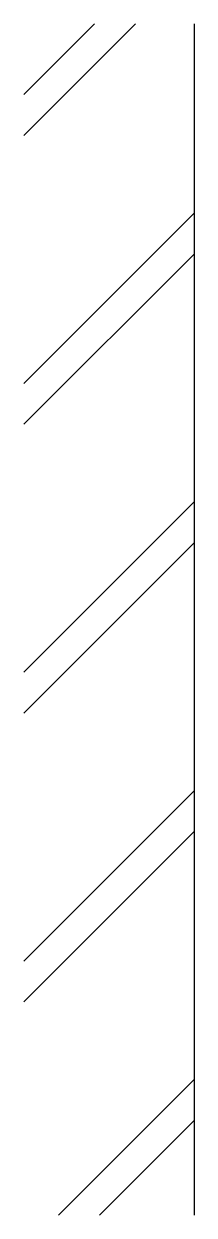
# Model space of a CAD drawing. Header units: metres. Extents: x -0.5 to 0, y 0 to 3.5.
import ezdxf

# ---------------------------------------------------------------- set-up
doc = ezdxf.new("R2010")
doc.units = ezdxf.units.M
doc.header["$LTSCALE"] = 0.2

msp = doc.modelspace()

# ---------------------------------------------------------------- linework, layer by layer
for p, q in [((-0.5, 3.2922), (-0.2922, 3.5)), ((-0.5, 3.1722), (-0.1722, 3.5)), ((0, 3.5), (0, 0)), ((-0.5, 2.4437), (0, 2.9437)), ((-0.5, 2.3237), (0, 2.8237)), ((-0.5, 1.5952), (0, 2.0952)), ((-0.5, 1.4752), (0, 1.9752)), ((-0.5, 0.7467), (0, 1.2467)), ((-0.5, 0.6267), (0, 1.1267)), ((-0.3981, 0), (0, 0.3981)), ((-0.2781, 0), (0, 0.2781))]:
    msp.add_line(p, q)

doc.saveas('drawing.dxf')
